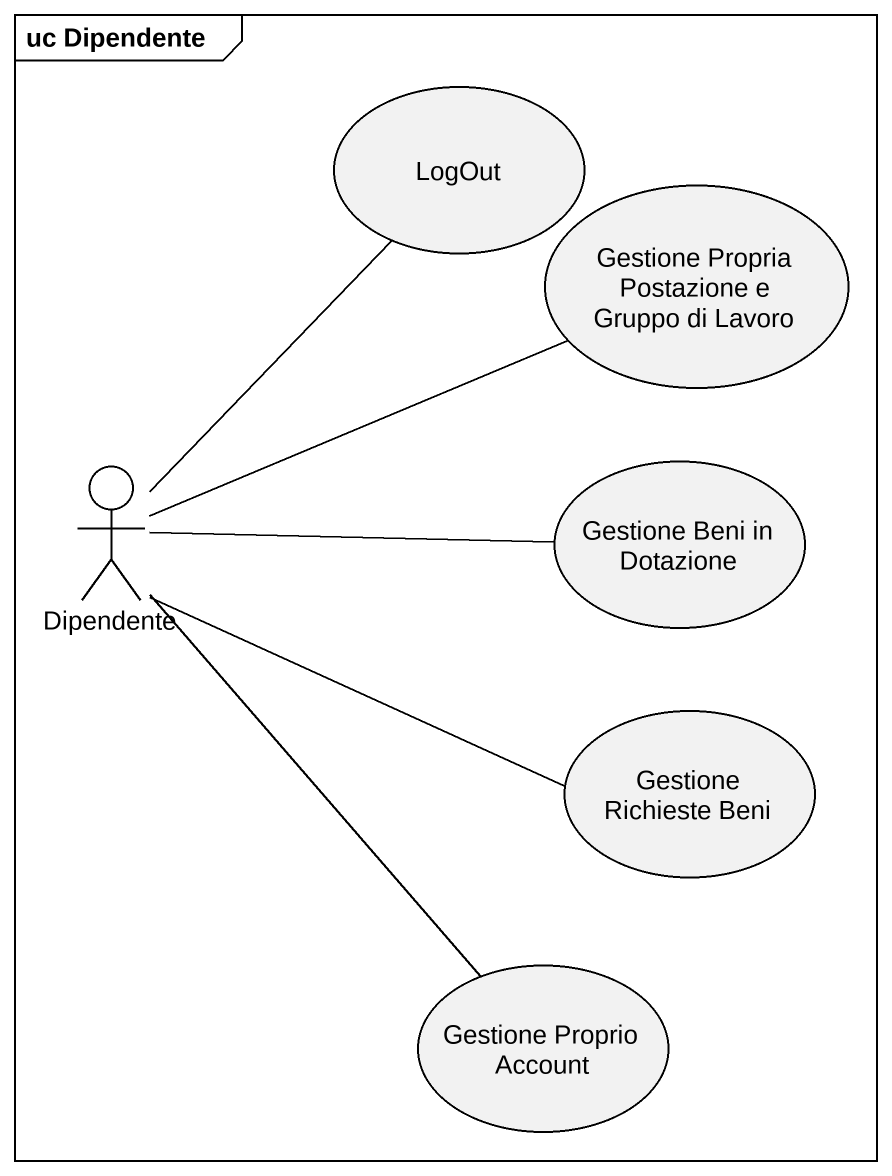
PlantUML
@startuml
mainframe uc Dipendente
usecase LogOut
usecase "Gestione Propria Postazione e Gruppo di Lavoro" as Gestione_Propria_Postazione
actor Dipendente
usecase "Gestione Beni in Dotazione" as Gestione_Beni_in_Dotazione
usecase "Gestione Richieste Beni" as Gestione_Richieste_Beni
usecase "Gestione Proprio Account" as Gestione_Proprio_Account
Dipendente -up- LogOut
Dipendente -right- Gestione_Propria_Postazione
Dipendente -right- Gestione_Beni_in_Dotazione
Dipendente -right- Gestione_Richieste_Beni
Dipendente -- Gestione_Proprio_Account
@enduml
